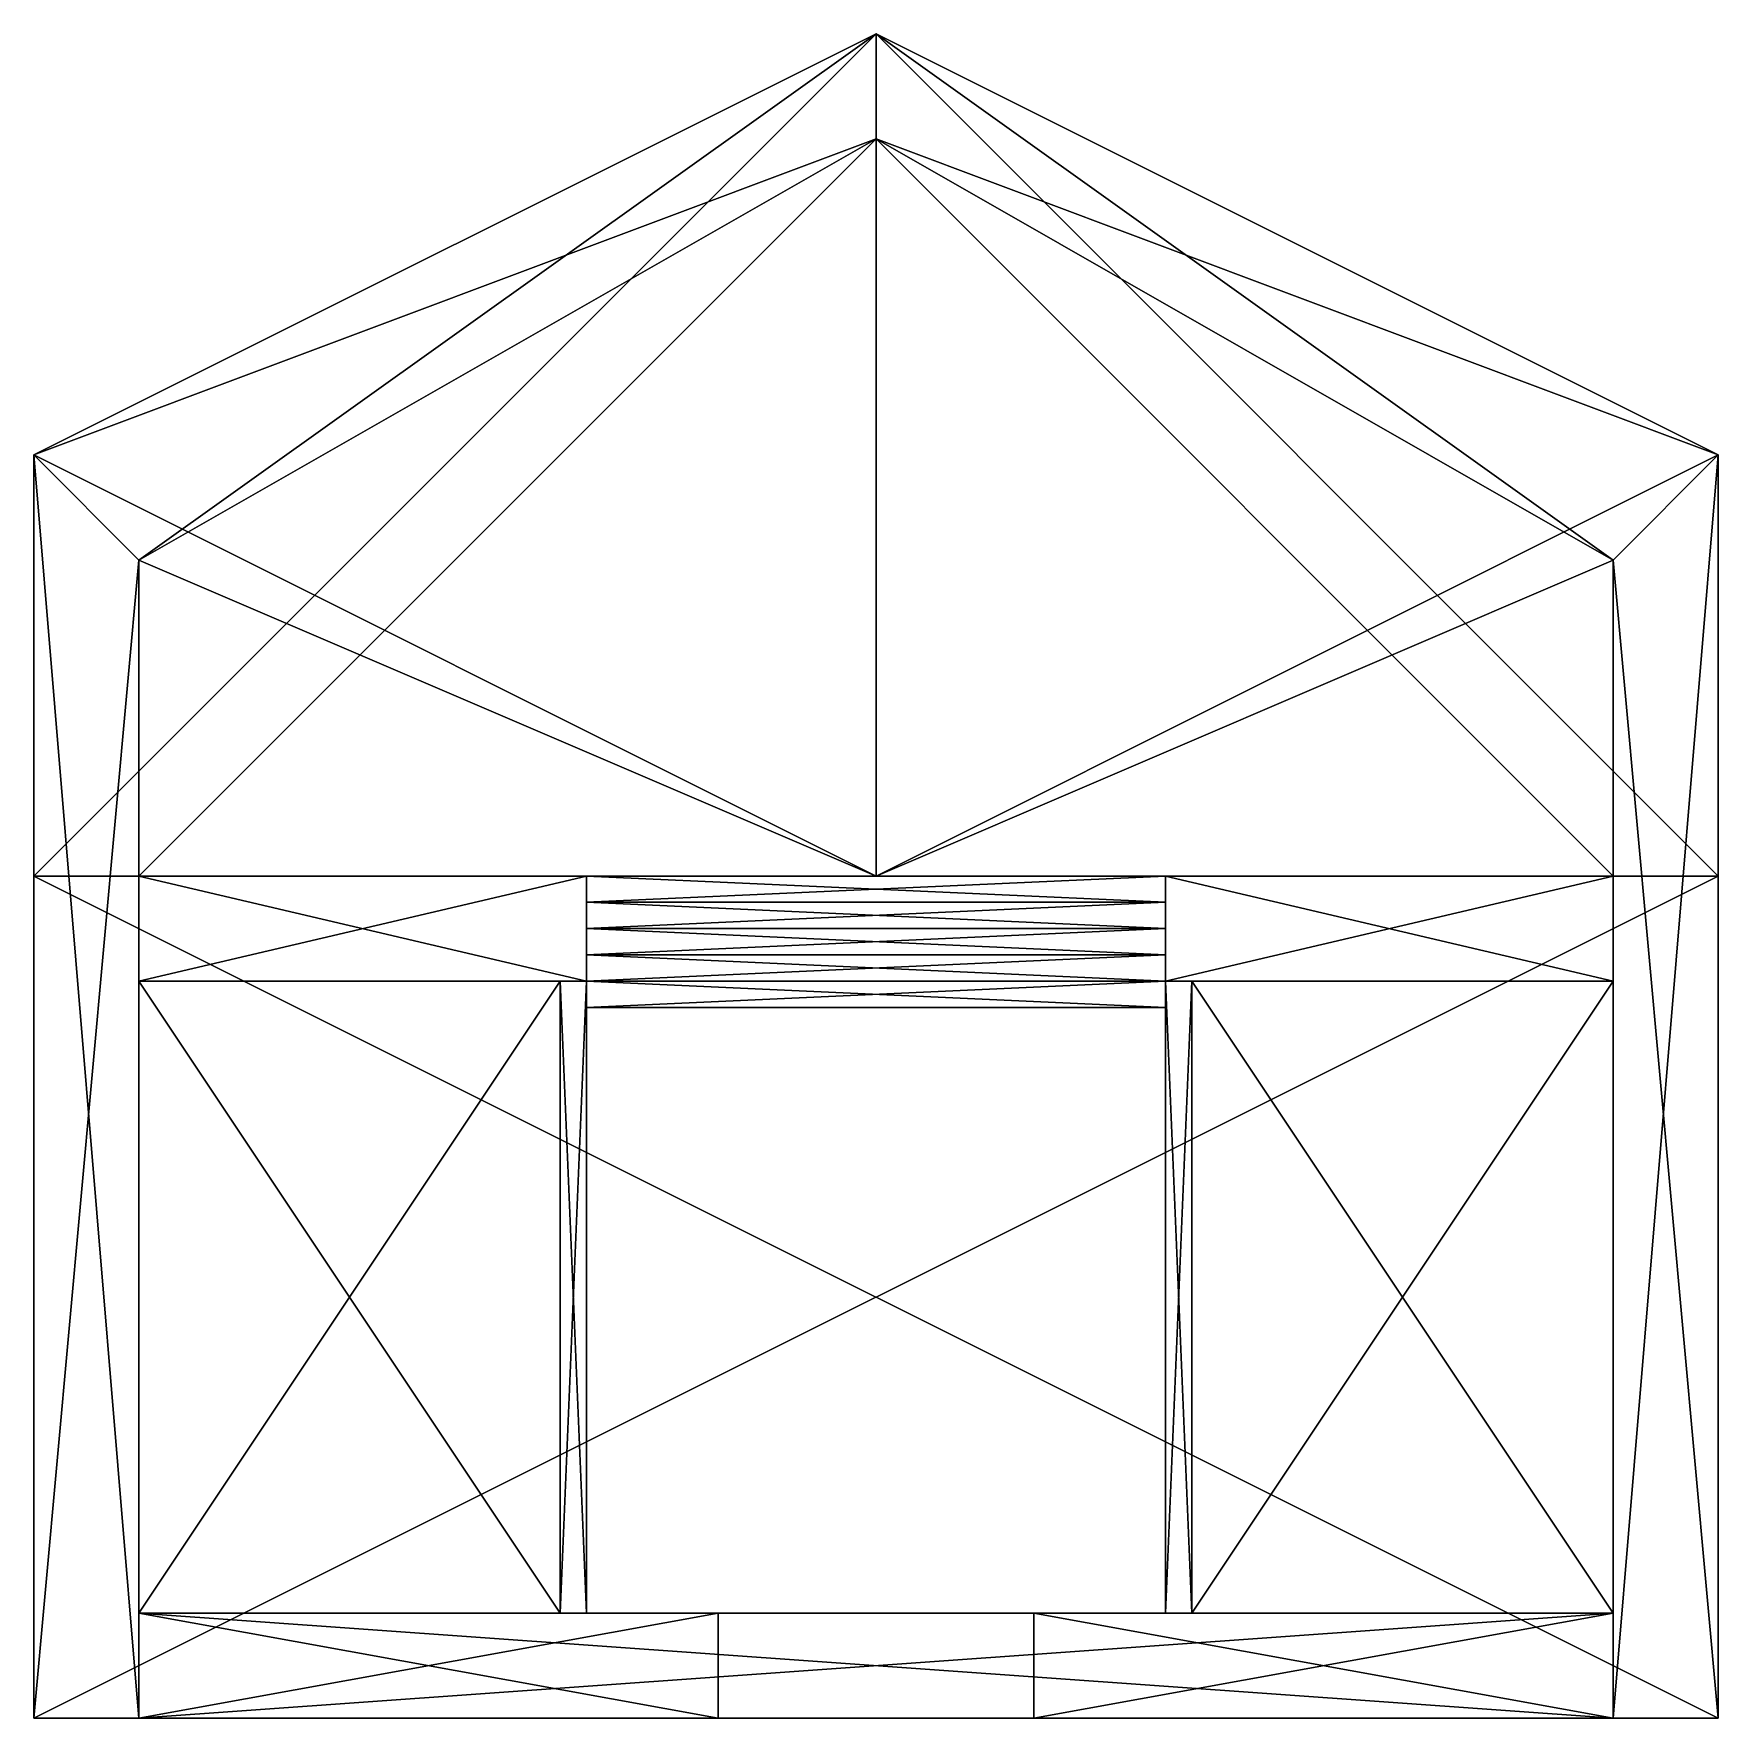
# Model space of a CAD drawing. Extents: x -256 to 256, y -256 to 256.
import ezdxf

# ---------------------------------------------------------------- set-up
doc = ezdxf.new("R2010")
doc.units = 0

msp = doc.modelspace()

# ---------------------------------------------------------------- meshes
at = {"layer": 'OBJECT000', "color": 50}
mesh = msp.add_polyface(dxfattribs=at)
corners = [(-256, 0, -96), (256, 0, -96), (256, -256, -96), (-256, -256, -96), (-256, -256, -160), (256, -256, -160), (256, 0, -160), (-256, 0, -160)]
mesh.append_faces([[corners[k] for k in face] for face in [(1, 3, 0), (5, 7, 4), (3, 7, 0), (5, 1, 6), (0, 6, 1), (4, 2, 5)]], dxfattribs={"vtx0": -1})
mesh.append_faces([[corners[k] for k in face] for face in [(1, 2, 3), (5, 6, 7), (3, 4, 7), (5, 2, 1), (0, 7, 6), (4, 3, 2)]], dxfattribs={"vtx2": -1})
at = {"layer": 'OBJECT001', "color": 50}
mesh = msp.add_polyface(dxfattribs=at)
corners = [(0, 0, -96), (-256, 0, -96), (-256, 128, -96), (0, 256, -96), (0, 256, -160), (-256, 128, -160), (-256, 0, -160), (0, 0, -160)]
mesh.append_faces([[corners[k] for k in face] for face in [(1, 3, 0), (5, 7, 4), (5, 1, 6), (3, 7, 0), (4, 2, 5), (0, 6, 1)]], dxfattribs={"vtx0": -1})
mesh.append_faces([[corners[k] for k in face] for face in [(1, 2, 3), (5, 6, 7), (5, 2, 1), (3, 4, 7), (4, 3, 2), (0, 7, 6)]], dxfattribs={"vtx2": -1})
at = {"layer": 'OBJECT002', "color": 50}
mesh = msp.add_polyface(dxfattribs=at)
corners = [(256, 0, -96), (0, 0, -96), (0, 256, -96), (256, 128, -96), (256, 128, -160), (0, 256, -160), (0, 0, -160), (256, 0, -160)]
mesh.append_faces([[corners[k] for k in face] for face in [(1, 3, 0), (5, 7, 4), (5, 1, 6), (3, 7, 0), (4, 2, 5), (0, 6, 1)]], dxfattribs={"vtx0": -1})
mesh.append_faces([[corners[k] for k in face] for face in [(1, 2, 3), (5, 6, 7), (5, 2, 1), (3, 4, 7), (4, 3, 2), (0, 7, 6)]], dxfattribs={"vtx2": -1})
at = {"layer": 'OBJECT003', "color": 50}
mesh = msp.add_polyface(dxfattribs=at)
corners = [(-256, 0, 160), (256, 0, 160), (256, -256, 160), (-256, -256, 160), (-256, -256, 96), (256, -256, 96), (256, 0, 96), (-256, 0, 96)]
mesh.append_faces([[corners[k] for k in face] for face in [(1, 3, 0), (5, 7, 4), (3, 7, 0), (5, 1, 6), (0, 6, 1), (4, 2, 5)]], dxfattribs={"vtx0": -1})
mesh.append_faces([[corners[k] for k in face] for face in [(1, 2, 3), (5, 6, 7), (3, 4, 7), (5, 2, 1), (0, 7, 6), (4, 3, 2)]], dxfattribs={"vtx2": -1})
at = {"layer": 'OBJECT004', "color": 50}
mesh = msp.add_polyface(dxfattribs=at)
corners = [(0, 0, 160), (-256, 0, 160), (-256, 128, 160), (0, 256, 160), (0, 256, 96), (-256, 128, 96), (-256, 0, 96), (0, 0, 96)]
mesh.append_faces([[corners[k] for k in face] for face in [(1, 3, 0), (5, 7, 4), (5, 1, 6), (3, 7, 0), (4, 2, 5), (0, 6, 1)]], dxfattribs={"vtx0": -1})
mesh.append_faces([[corners[k] for k in face] for face in [(1, 2, 3), (5, 6, 7), (5, 2, 1), (3, 4, 7), (4, 3, 2), (0, 7, 6)]], dxfattribs={"vtx2": -1})
at = {"layer": 'OBJECT005', "color": 50}
mesh = msp.add_polyface(dxfattribs=at)
corners = [(256, 0, 160), (0, 0, 160), (0, 256, 160), (256, 128, 160), (256, 128, 96), (0, 256, 96), (0, 0, 96), (256, 0, 96)]
mesh.append_faces([[corners[k] for k in face] for face in [(1, 3, 0), (5, 7, 4), (5, 1, 6), (3, 7, 0), (4, 2, 5), (0, 6, 1)]], dxfattribs={"vtx0": -1})
mesh.append_faces([[corners[k] for k in face] for face in [(1, 2, 3), (5, 6, 7), (5, 2, 1), (3, 4, 7), (4, 3, 2), (0, 7, 6)]], dxfattribs={"vtx2": -1})
at = {"layer": 'OBJECT006', "color": 50}
mesh = msp.add_polyface(dxfattribs=at)
corners = [(-224, 96, 96), (-224, -256, 96), (-256, -256, 96), (-256, 128, 96), (-224, -256, -96), (-224, 96, -96), (-256, 128, -96), (-256, -256, -96)]
mesh.append_faces([[corners[k] for k in face] for face in [(1, 3, 0), (5, 7, 4), (7, 3, 2), (1, 5, 4), (6, 0, 3), (2, 4, 7)]], dxfattribs={"vtx0": -1})
mesh.append_faces([[corners[k] for k in face] for face in [(1, 2, 3), (5, 6, 7), (7, 6, 3), (1, 0, 5), (6, 5, 0), (2, 1, 4)]], dxfattribs={"vtx2": -1})
at = {"layer": 'OBJECT007', "color": 50}
mesh = msp.add_polyface(dxfattribs=at)
corners = [(256, 128, 96), (256, -256, 96), (224, -256, 96), (224, 96, 96), (256, -256, -96), (256, 128, -96), (224, 96, -96), (224, -256, -96)]
mesh.append_faces([[corners[k] for k in face] for face in [(1, 3, 0), (5, 7, 4), (7, 3, 2), (1, 5, 4), (6, 0, 3), (2, 4, 7)]], dxfattribs={"vtx0": -1})
mesh.append_faces([[corners[k] for k in face] for face in [(1, 2, 3), (5, 6, 7), (7, 6, 3), (1, 0, 5), (6, 5, 0), (2, 1, 4)]], dxfattribs={"vtx2": -1})
at = {"layer": 'OBJECT008', "color": 50}
mesh = msp.add_polyface(dxfattribs=at)
corners = [(0, 224, 96), (-224, 96, 96), (-256, 128, 96), (0, 256, 96), (0, 256, -96), (-256, 128, -96), (-224, 96, -96), (0, 224, -96)]
mesh.append_faces([[corners[k] for k in face] for face in [(1, 3, 0), (5, 7, 4), (5, 1, 6), (3, 7, 0), (4, 2, 5), (0, 6, 1)]], dxfattribs={"vtx0": -1})
mesh.append_faces([[corners[k] for k in face] for face in [(1, 2, 3), (5, 6, 7), (5, 2, 1), (3, 4, 7), (4, 3, 2), (0, 7, 6)]], dxfattribs={"vtx2": -1})
at = {"layer": 'OBJECT009', "color": 50}
mesh = msp.add_polyface(dxfattribs=at)
corners = [(224, 96, 96), (0, 224, 96), (0, 256, 96), (256, 128, 96), (256, 128, -96), (0, 256, -96), (0, 224, -96), (224, 96, -96)]
mesh.append_faces([[corners[k] for k in face] for face in [(1, 3, 0), (5, 7, 4), (7, 3, 4), (1, 5, 2), (4, 2, 5), (0, 6, 1)]], dxfattribs={"vtx0": -1})
mesh.append_faces([[corners[k] for k in face] for face in [(1, 2, 3), (5, 6, 7), (7, 0, 3), (1, 6, 5), (4, 3, 2), (0, 7, 6)]], dxfattribs={"vtx2": -1})
at = {"layer": 'OBJECT010', "color": 50}
mesh = msp.add_polyface(dxfattribs=at)
corners = [(-224, -224, 96), (224, -224, 96), (224, -256, 96), (-224, -256, 96), (-224, -256), (224, -256), (224, -224), (-224, -224)]
mesh.append_faces([[corners[k] for k in face] for face in [(1, 3, 0), (5, 7, 4), (3, 7, 0), (5, 1, 6), (0, 6, 1), (4, 2, 5)]], dxfattribs={"vtx0": -1})
mesh.append_faces([[corners[k] for k in face] for face in [(1, 2, 3), (5, 6, 7), (3, 4, 7), (5, 2, 1), (0, 7, 6), (4, 3, 2)]], dxfattribs={"vtx2": -1})
at = {"layer": 'OBJECT011', "color": 50}
mesh = msp.add_polyface(dxfattribs=at)
corners = [(-224, -224), (-48, -224), (-48, -256), (-224, -256), (-224, -256, -96), (-48, -256, -96), (-48, -224, -96), (-224, -224, -96)]
mesh.append_faces([[corners[k] for k in face] for face in [(1, 3, 0), (5, 7, 4), (3, 7, 0), (5, 1, 6), (0, 6, 1), (4, 2, 5)]], dxfattribs={"vtx0": -1})
mesh.append_faces([[corners[k] for k in face] for face in [(1, 2, 3), (5, 6, 7), (3, 4, 7), (5, 2, 1), (0, 7, 6), (4, 3, 2)]], dxfattribs={"vtx2": -1})
at = {"layer": 'OBJECT012', "color": 50}
mesh = msp.add_polyface(dxfattribs=at)
corners = [(48, -224), (224, -224), (224, -256), (48, -256), (48, -256, -96), (224, -256, -96), (224, -224, -96), (48, -224, -96)]
mesh.append_faces([[corners[k] for k in face] for face in [(1, 3, 0), (5, 7, 4), (3, 7, 0), (5, 1, 6), (0, 6, 1), (4, 2, 5)]], dxfattribs={"vtx0": -1})
mesh.append_faces([[corners[k] for k in face] for face in [(1, 2, 3), (5, 6, 7), (3, 4, 7), (5, 2, 1), (0, 7, 6), (4, 3, 2)]], dxfattribs={"vtx2": -1})
at = {"layer": 'OBJECT013', "color": 50}
mesh = msp.add_polyface(dxfattribs=at)
corners = [(-224, -32, -80), (-96, -32, -80), (-96, -224, -80), (-224, -224, -80), (-224, -224, -96), (-96, -224, -96), (-96, -32, -96), (-224, -32, -96)]
mesh.append_faces([[corners[k] for k in face] for face in [(1, 3, 0), (5, 7, 4), (3, 7, 0), (5, 1, 6), (0, 6, 1), (4, 2, 5)]], dxfattribs={"vtx0": -1})
mesh.append_faces([[corners[k] for k in face] for face in [(1, 2, 3), (5, 6, 7), (3, 4, 7), (5, 2, 1), (0, 7, 6), (4, 3, 2)]], dxfattribs={"vtx2": -1})
at = {"layer": 'OBJECT014', "color": 50}
mesh = msp.add_polyface(dxfattribs=at)
corners = [(96, -32, -80), (224, -32, -80), (224, -224, -80), (96, -224, -80), (96, -224, -96), (224, -224, -96), (224, -32, -96), (96, -32, -96)]
mesh.append_faces([[corners[k] for k in face] for face in [(1, 3, 0), (5, 7, 4), (3, 7, 0), (5, 1, 6), (0, 6, 1), (4, 2, 5)]], dxfattribs={"vtx0": -1})
mesh.append_faces([[corners[k] for k in face] for face in [(1, 2, 3), (5, 6, 7), (3, 4, 7), (5, 2, 1), (0, 7, 6), (4, 3, 2)]], dxfattribs={"vtx2": -1})
at = {"layer": 'OBJECT015', "color": 50}
mesh = msp.add_polyface(dxfattribs=at)
corners = [(-96, -32, -88), (-88, -32, -88), (-88, -224, -88), (-96, -224, -88), (-96, -224, -96), (-88, -224, -96), (-88, -32, -96), (-96, -32, -96)]
mesh.append_faces([[corners[k] for k in face] for face in [(1, 3, 0), (5, 7, 4), (3, 7, 0), (5, 1, 6), (0, 6, 1), (4, 2, 5)]], dxfattribs={"vtx0": -1})
mesh.append_faces([[corners[k] for k in face] for face in [(1, 2, 3), (5, 6, 7), (3, 4, 7), (5, 2, 1), (0, 7, 6), (4, 3, 2)]], dxfattribs={"vtx2": -1})
at = {"layer": 'OBJECT016', "color": 50}
mesh = msp.add_polyface(dxfattribs=at)
corners = [(88, -32, -88), (96, -32, -88), (96, -224, -88), (88, -224, -88), (88, -224, -96), (96, -224, -96), (96, -32, -96), (88, -32, -96)]
mesh.append_faces([[corners[k] for k in face] for face in [(1, 3, 0), (5, 7, 4), (3, 7, 0), (5, 1, 6), (0, 6, 1), (4, 2, 5)]], dxfattribs={"vtx0": -1})
mesh.append_faces([[corners[k] for k in face] for face in [(1, 2, 3), (5, 6, 7), (3, 4, 7), (5, 2, 1), (0, 7, 6), (4, 3, 2)]], dxfattribs={"vtx2": -1})
at = {"layer": 'OBJECT017', "color": 50}
mesh = msp.add_polyface(dxfattribs=at)
corners = [(-224, 0, -32), (-88, 0, -32), (-88, -32, -32), (-224, -32, -32), (-224, -32, -96), (-88, -32, -96), (-88, 0, -96), (-224, 0, -96)]
mesh.append_faces([[corners[k] for k in face] for face in [(1, 3, 0), (5, 7, 4), (3, 7, 0), (5, 1, 6), (0, 6, 1), (4, 2, 5)]], dxfattribs={"vtx0": -1})
mesh.append_faces([[corners[k] for k in face] for face in [(1, 2, 3), (5, 6, 7), (3, 4, 7), (5, 2, 1), (0, 7, 6), (4, 3, 2)]], dxfattribs={"vtx2": -1})
at = {"layer": 'OBJECT018', "color": 50}
mesh = msp.add_polyface(dxfattribs=at)
corners = [(88, 0, -32), (224, 0, -32), (224, -32, -32), (88, -32, -32), (88, -32, -96), (224, -32, -96), (224, 0, -96), (88, 0, -96)]
mesh.append_faces([[corners[k] for k in face] for face in [(1, 3, 0), (5, 7, 4), (3, 7, 0), (5, 1, 6), (0, 6, 1), (4, 2, 5)]], dxfattribs={"vtx0": -1})
mesh.append_faces([[corners[k] for k in face] for face in [(1, 2, 3), (5, 6, 7), (3, 4, 7), (5, 2, 1), (0, 7, 6), (4, 3, 2)]], dxfattribs={"vtx2": -1})
at = {"layer": 'OBJECT019', "color": 50}
mesh = msp.add_polyface(dxfattribs=at)
corners = [(-88, -32, -88), (88, -32, -88), (88, -40, -88), (-88, -40, -88), (-88, -40, -96), (88, -40, -96), (88, -32, -96), (-88, -32, -96)]
mesh.append_faces([[corners[k] for k in face] for face in [(1, 3, 0), (5, 7, 4), (3, 7, 0), (5, 1, 6), (0, 6, 1), (4, 2, 5)]], dxfattribs={"vtx0": -1})
mesh.append_faces([[corners[k] for k in face] for face in [(1, 2, 3), (5, 6, 7), (3, 4, 7), (5, 2, 1), (0, 7, 6), (4, 3, 2)]], dxfattribs={"vtx2": -1})
at = {"layer": 'OBJECT020', "color": 50}
mesh = msp.add_polyface(dxfattribs=at)
corners = [(-88, -24, -80), (88, -24, -80), (88, -32, -80), (-88, -32, -80), (-88, -32, -96), (88, -32, -96), (88, -24, -96), (-88, -24, -96)]
mesh.append_faces([[corners[k] for k in face] for face in [(1, 3, 0), (5, 7, 4), (3, 7, 0), (5, 1, 6), (0, 6, 1), (4, 2, 5)]], dxfattribs={"vtx0": -1})
mesh.append_faces([[corners[k] for k in face] for face in [(1, 2, 3), (5, 6, 7), (3, 4, 7), (5, 2, 1), (0, 7, 6), (4, 3, 2)]], dxfattribs={"vtx2": -1})
at = {"layer": 'OBJECT021', "color": 50}
mesh = msp.add_polyface(dxfattribs=at)
corners = [(-88, -16, -72), (88, -16, -72), (88, -24, -72), (-88, -24, -72), (-88, -24, -96), (88, -24, -96), (88, -16, -96), (-88, -16, -96)]
mesh.append_faces([[corners[k] for k in face] for face in [(1, 3, 0), (5, 7, 4), (3, 7, 0), (5, 1, 6), (0, 6, 1), (4, 2, 5)]], dxfattribs={"vtx0": -1})
mesh.append_faces([[corners[k] for k in face] for face in [(1, 2, 3), (5, 6, 7), (3, 4, 7), (5, 2, 1), (0, 7, 6), (4, 3, 2)]], dxfattribs={"vtx2": -1})
at = {"layer": 'OBJECT022', "color": 50}
mesh = msp.add_polyface(dxfattribs=at)
corners = [(-88, -8, -64), (88, -8, -64), (88, -16, -64), (-88, -16, -64), (-88, -16, -96), (88, -16, -96), (88, -8, -96), (-88, -8, -96)]
mesh.append_faces([[corners[k] for k in face] for face in [(1, 3, 0), (5, 7, 4), (3, 7, 0), (5, 1, 6), (0, 6, 1), (4, 2, 5)]], dxfattribs={"vtx0": -1})
mesh.append_faces([[corners[k] for k in face] for face in [(1, 2, 3), (5, 6, 7), (3, 4, 7), (5, 2, 1), (0, 7, 6), (4, 3, 2)]], dxfattribs={"vtx2": -1})
at = {"layer": 'OBJECT023', "color": 50}
mesh = msp.add_polyface(dxfattribs=at)
corners = [(-88, 0, -56), (88, 0, -56), (88, -8, -56), (-88, -8, -56), (-88, -8, -96), (88, -8, -96), (88, 0, -96), (-88, 0, -96)]
mesh.append_faces([[corners[k] for k in face] for face in [(1, 3, 0), (5, 7, 4), (3, 7, 0), (5, 1, 6), (0, 6, 1), (4, 2, 5)]], dxfattribs={"vtx0": -1})
mesh.append_faces([[corners[k] for k in face] for face in [(1, 2, 3), (5, 6, 7), (3, 4, 7), (5, 2, 1), (0, 7, 6), (4, 3, 2)]], dxfattribs={"vtx2": -1})
at = {"layer": 'OBJECT024', "color": 50}
mesh = msp.add_polyface(dxfattribs=at)
corners = [(0, 224, -48), (0, 0, -48), (-224, 0, -48), (-224, 96, -48), (0, 0, -96), (0, 224, -96), (-224, 96, -96), (-224, 0, -96)]
mesh.append_faces([[corners[k] for k in face] for face in [(1, 3, 0), (5, 7, 4), (7, 3, 2), (1, 5, 4), (6, 0, 3), (2, 4, 7)]], dxfattribs={"vtx0": -1})
mesh.append_faces([[corners[k] for k in face] for face in [(1, 2, 3), (5, 6, 7), (7, 6, 3), (1, 0, 5), (6, 5, 0), (2, 1, 4)]], dxfattribs={"vtx2": -1})
at = {"layer": 'OBJECT025', "color": 50}
mesh = msp.add_polyface(dxfattribs=at)
corners = [(224, 96, -48), (224, 0, -48), (0, 0, -48), (0, 224, -48), (224, 0, -96), (224, 96, -96), (0, 224, -96), (0, 0, -96)]
mesh.append_faces([[corners[k] for k in face] for face in [(1, 3, 0), (5, 7, 4), (5, 1, 0), (3, 7, 6), (6, 0, 3), (2, 4, 7)]], dxfattribs={"vtx0": -1})
mesh.append_faces([[corners[k] for k in face] for face in [(1, 2, 3), (5, 6, 7), (5, 4, 1), (3, 2, 7), (6, 5, 0), (2, 1, 4)]], dxfattribs={"vtx2": -1})

doc.saveas('drawing.dxf')
